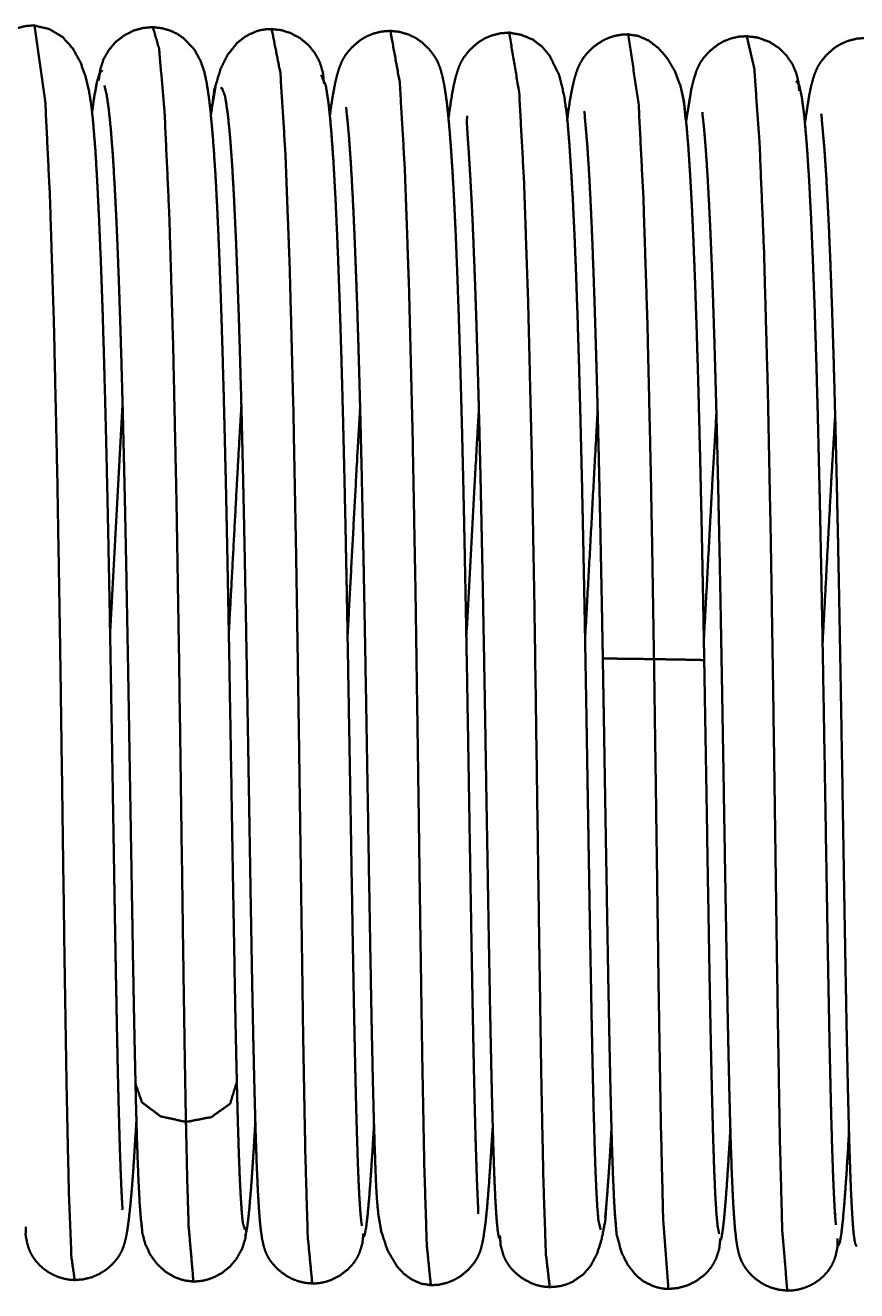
# Paper-space layout 'Layout1' of a CAD drawing. Header units: millimetres. Extents: x 69 to 348, y 30 to 269.
# Drawn here: x 173.04 to 177.94, y 243.81 to 251.27 of the extents above; entities that cross this region are included whole.
import ezdxf

# ---------------------------------------------------------------- set-up
doc = ezdxf.new("R2010")
doc.units = ezdxf.units.MM
doc.layers.add('170', color=7, linetype='Continuous', true_color=0xffffff)

psp = doc.layouts.get("Layout1")

# ---------------------------------------------------------------- linework, layer by layer
at = {"layer": '170', "color": 155, "linetype": 'Continuous', "lineweight": 50}
for p, q in [((174.1618, 250.9052), (174.1353, 250.7444)), ((173.541, 247.6905), (173.6149, 249.0305)), ((177.8164, 244.2554), (177.8125, 244.2683))]:
    psp.add_line(p, q, dxfattribs=at)
for points, knots in [([(173.0992, 251.2682), (173.0424, 251.2638), (172.9894, 251.2506), (172.9473, 251.2324), (172.9086, 251.2081), (172.8604, 251.1644), (172.8264, 251.1219), (172.8125, 251.0987), (172.8039, 251.0802), (172.7946, 251.057), (172.7871, 251.0352), (172.7744, 250.9893), (172.7632, 250.937), (172.7364, 250.7626)], [0, 0, 0.081935, 0.160429, 0.226346, 0.291968, 0.385491, 0.463831, 0.502656, 0.532029, 0.567905, 0.60101, 0.669597, 0.746452, 1, 1]), ([(173.6133, 244.2845), (173.6136, 244.301), (173.61, 244.3679), (173.6068, 244.4336), (173.6035, 244.5153), (173.5993, 244.6319), (173.5952, 244.7674), (173.5913, 244.9121), (173.5875, 245.0714), (173.5842, 245.226), (173.5808, 245.3913), (173.5749, 245.7072), (173.5696, 246.0037), (173.5638, 246.3499), (173.561, 246.5222), (173.5549, 246.8936), (173.5459, 247.4277), (173.5399, 247.765), (173.5328, 248.1414), (173.5251, 248.5109), (173.5165, 248.8842), (173.5072, 249.2399), (173.4978, 249.5595), (173.4874, 249.8571), (173.4766, 250.1171), (173.4653, 250.349), (173.454, 250.5402), (173.44, 250.7117), (173.4304, 250.7965), (173.4172, 250.8797), (173.3964, 250.9678), (173.3662, 251.0515), (173.32, 251.1338), (173.2605, 251.1999), (173.1816, 251.2467), (173.0879, 251.2684)], [0, 0, 0.002307, 0.011675, 0.02087, 0.03231, 0.048621, 0.067587, 0.087824, 0.110107, 0.131741, 0.154855, 0.19904, 0.240523, 0.288942, 0.313034, 0.364986, 0.439697, 0.486873, 0.539524, 0.591202, 0.643421, 0.693185, 0.737902, 0.779552, 0.815946, 0.848416, 0.875197, 0.899265, 0.911202, 0.922971, 0.935636, 0.948074, 0.96128, 0.973715, 0.986545, 1, 1]), ([(173.3326, 243.8712), (173.3133, 244.008), (173.2981, 244.3955), (173.2849, 244.9996), (173.2726, 245.7773), (173.2463, 247.6471), (173.2301, 248.6061), (173.2105, 249.4922), (173.1869, 250.2489), (173.1589, 250.8225), (173.0951, 251.268)], [0, 0, 0.018651, 0.071029, 0.152627, 0.257659, 0.5102, 0.639735, 0.759425, 0.861665, 0.939215, 1, 1]), ([(173.7994, 251.258), (173.7375, 251.2532), (173.6792, 251.2368), (173.6242, 251.2089), (173.5745, 251.1701), (173.5336, 251.1227), (173.5026, 251.068), (173.4831, 251.0087), (173.4744, 250.9439)], [0, 0, 0.123954, 0.245059, 0.368199, 0.494016, 0.61908, 0.744757, 0.869367, 1, 1]), ([(174.2885, 245.038), (174.2871, 245.0931), (174.2856, 245.151), (174.2804, 245.3923), (174.2754, 245.6635), (174.2652, 246.2477), (174.2548, 246.88), (174.2437, 247.5341), (174.2378, 247.8606), (174.2316, 248.1846), (174.225, 248.4997), (174.218, 248.8062), (174.2109, 249.0896), (174.2033, 249.361), (174.1958, 249.6048), (174.1877, 249.8349), (174.1795, 250.0375), (174.1709, 250.2254), (174.1621, 250.3869), (174.1526, 250.5336), (174.143, 250.6566), (174.1327, 250.7646), (174.1222, 250.8516), (174.1105, 250.9289), (174.0969, 250.9938), (174.0733, 251.0614), (174.0375, 251.1253), (173.9783, 251.189), (173.9404, 251.2159), (173.8952, 251.2377), (173.8448, 251.2514), (173.7876, 251.2582)], [0, 0, 0.00861, 0.017663, 0.055377, 0.097756, 0.189058, 0.287868, 0.390081, 0.441117, 0.491744, 0.540984, 0.588888, 0.633196, 0.675613, 0.713724, 0.749701, 0.781382, 0.810775, 0.83605, 0.859023, 0.878293, 0.895253, 0.908938, 0.921156, 0.931513, 0.942708, 0.954147, 0.967743, 0.975003, 0.982836, 0.990999, 1, 1]), ([(173.9882, 244.8035), (173.981, 245.2073), (173.974, 245.6651), (173.948, 247.5194), (173.9321, 248.4826), (173.9129, 249.3807), (173.8898, 250.1563), (173.8624, 250.7543), (173.8301, 251.1301), (173.7933, 251.2582)], [0, 0, 0.062484, 0.133324, 0.420272, 0.569331, 0.708326, 0.828395, 0.921025, 0.979377, 1, 1]), ([(174.4995, 251.2465), (174.4742, 251.246), (174.4516, 251.2441), (174.4235, 251.2391), (174.3996, 251.2319), (174.3388, 251.2028), (174.2902, 251.1644), (174.2347, 251.0952), (174.1928, 251.0121), (174.1553, 250.8879), (174.1367, 250.7436)], [0, 0, 0.036708, 0.069667, 0.111171, 0.147484, 0.24554, 0.335537, 0.464502, 0.59987, 0.788412, 1, 1]), ([(174.802, 250.9257), (174.7954, 250.9901), (174.7778, 251.0493), (174.7486, 251.1044), (174.7093, 251.1527), (174.661, 251.1926), (174.607, 251.2219), (174.5493, 251.24), (174.4878, 251.2467)], [0, 0, 0.130033, 0.254225, 0.379604, 0.504649, 0.63058, 0.754117, 0.875595, 1, 1]), ([(174.4935, 251.2467), (174.5446, 250.988), (174.5746, 250.5112), (174.6001, 249.832), (174.6215, 248.9989), (174.6391, 248.0637), (174.6539, 247.0919), (174.6791, 245.3118), (174.6917, 244.6218), (174.7059, 244.1316), (174.7326, 243.851)], [0, 0, 0.035607, 0.100138, 0.191922, 0.30447, 0.430806, 0.562067, 0.80249, 0.895696, 0.961921, 1, 1]), ([(175.1992, 251.236), (175.1444, 251.2321), (175.0932, 251.2198), (175.0519, 251.2026), (175.0139, 251.1797), (174.9647, 251.1369), (174.9295, 251.0945), (174.9145, 251.0701), (174.905, 251.0503), (174.896, 251.0284), (174.8887, 251.0081), (174.8769, 250.9674), (174.8664, 250.922), (174.8538, 250.8547), (174.8422, 250.7781), (174.8357, 250.7295)], [0, 0, 0.078872, 0.154381, 0.218636, 0.282312, 0.375938, 0.454958, 0.496051, 0.527562, 0.561545, 0.592514, 0.653299, 0.720159, 0.818446, 0.929706, 1, 1]), ([(175.7098, 244.2647), (175.7098, 244.2651), (175.7102, 244.2712), (175.7107, 244.2816), (175.7101, 244.3044), (175.7085, 244.3367), (175.7061, 244.388), (175.7036, 244.4511), (175.7004, 244.542), (175.697, 244.6483), (175.693, 244.7878), (175.6891, 244.9443), (175.6854, 245.1087), (175.6817, 245.2863), (175.6784, 245.4586), (175.672, 245.8114), (175.6654, 246.2025), (175.6587, 246.6101), (175.6529, 246.9629), (175.6447, 247.447), (175.6389, 247.7683), (175.6312, 248.1695), (175.6266, 248.3941), (175.6217, 248.615), (175.616, 248.8567), (175.6099, 249.0909), (175.6028, 249.3406), (175.5954, 249.578), (175.5868, 249.8199), (175.5777, 250.0442), (175.5689, 250.2333), (175.5594, 250.4053), (175.548, 250.5761), (175.5356, 250.7225), (175.525, 250.8193), (175.513, 250.9019), (175.5031, 250.9535), (175.4917, 250.9986), (175.4852, 251.019), (175.4764, 251.0419), (175.4684, 251.06), (175.4557, 251.0826), (175.4227, 251.126), (175.3764, 251.1705), (175.3384, 251.196), (175.297, 251.2153), (175.2444, 251.2302), (175.1878, 251.2362)], [0, 0, 0.000058, 0.000915, 0.002362, 0.005553, 0.010075, 0.017254, 0.026081, 0.038794, 0.053664, 0.073169, 0.095047, 0.118035, 0.14287, 0.166954, 0.216271, 0.270947, 0.327932, 0.37725, 0.444932, 0.489845, 0.545934, 0.577332, 0.608215, 0.642009, 0.674758, 0.709678, 0.742872, 0.776707, 0.808084, 0.834544, 0.858634, 0.882552, 0.903099, 0.916703, 0.928378, 0.935715, 0.942217, 0.945206, 0.948634, 0.951399, 0.955027, 0.962642, 0.971627, 0.97802, 0.984404, 0.992047, 1, 1]), ([(175.1933, 251.2362), (175.2483, 250.9324), (175.2778, 250.429), (175.3028, 249.7282), (175.3237, 248.8798), (175.341, 247.9369), (175.3554, 246.9653), (175.3683, 246.0343), (175.3805, 245.2091), (175.3932, 244.5412), (175.4077, 244.0777), (175.4316, 243.8405)], [0, 0, 0.041693, 0.109794, 0.204506, 0.319123, 0.446495, 0.577731, 0.703494, 0.814945, 0.90518, 0.967799, 1, 1]), ([(175.899, 251.2256), (175.8424, 251.2214), (175.7893, 251.2082), (175.7474, 251.1902), (175.7086, 251.1659), (175.6611, 251.1231), (175.6268, 251.0807), (175.6136, 251.0589), (175.605, 251.0413), (175.5956, 251.019), (175.5886, 250.9994), (175.5759, 250.9553), (175.5645, 250.9044), (175.5499, 250.8217), (175.5363, 250.7247), (175.5358, 250.7205)], [0, 0, 0.081702, 0.16036, 0.225858, 0.291605, 0.383544, 0.461837, 0.498547, 0.526614, 0.561529, 0.591349, 0.6573, 0.732282, 0.852999, 0.99389, 1, 1]), ([(176.4326, 244.1675), (176.4194, 244.2209), (176.4127, 244.2995), (176.4064, 244.4127), (176.4009, 244.5452), (176.3957, 244.7037), (176.3912, 244.8671), (176.3868, 245.0486), (176.3829, 245.2241), (176.3792, 245.412), (176.3726, 245.7674), (176.3669, 246.0951), (176.3639, 246.278), (176.3585, 246.602), (176.3542, 246.8648), (176.3483, 247.2176), (176.3395, 247.7207), (176.3344, 247.9941), (176.3281, 248.3084), (176.3214, 248.6159), (176.3136, 248.9409), (176.3053, 249.2513), (176.2967, 249.5351), (176.2875, 249.8006), (176.2781, 250.0358), (176.2678, 250.2511), (176.2569, 250.4364), (176.2457, 250.5982), (176.2345, 250.7302), (176.2177, 250.8523), (176.1886, 250.9732), (176.1322, 251.0887), (176.0881, 251.1413), (176.033, 251.1839), (175.9658, 251.2121), (175.8874, 251.2258)], [0, 0, 0.007595, 0.018497, 0.034176, 0.052503, 0.074418, 0.097012, 0.122111, 0.146371, 0.172357, 0.221479, 0.266783, 0.292067, 0.336859, 0.373189, 0.421959, 0.491516, 0.529308, 0.572768, 0.615284, 0.660217, 0.70313, 0.742379, 0.779096, 0.811639, 0.841424, 0.867091, 0.889508, 0.907811, 0.924852, 0.94204, 0.959801, 0.969295, 0.978918, 0.988997, 1, 1]), ([(175.8932, 251.2258), (175.952, 250.8734), (175.9809, 250.344), (176.0054, 249.6222), (176.0259, 248.7594), (176.0427, 247.8098), (176.0696, 245.9174), (176.0818, 245.1088), (176.0947, 244.4635), (176.1095, 244.0273), (176.1323, 243.8297)], [0, 0, 0.048253, 0.11985, 0.217383, 0.333946, 0.462216, 0.717814, 0.827023, 0.914192, 0.973134, 1, 1]), ([(176.5989, 251.2154), (176.5538, 251.2131), (176.511, 251.2049), (176.4744, 251.1924), (176.44, 251.1757), (176.3902, 251.1413), (176.3503, 251.1019), (176.3283, 251.0725), (176.3127, 251.0465), (176.3, 251.0207), (176.2925, 251.0006), (176.283, 250.9704), (176.2737, 250.9374), (176.2568, 250.8585), (176.2427, 250.7674), (176.2347, 250.7061)], [0, 0, 0.06442, 0.126773, 0.181992, 0.236581, 0.323057, 0.403103, 0.455552, 0.498916, 0.539955, 0.570586, 0.615762, 0.664798, 0.780113, 0.911649, 1, 1]), ([(176.9333, 250.7154), (176.923, 250.8194), (176.902, 250.9132), (176.8689, 250.9994), (176.8257, 251.0731), (176.7733, 251.1338), (176.7153, 251.1781), (176.6532, 251.2055), (176.5874, 251.2156)], [0, 0, 0.157068, 0.301381, 0.439915, 0.568178, 0.688584, 0.798246, 0.900102, 1, 1]), ([(176.5944, 251.2153), (176.6556, 250.811), (176.684, 250.2559), (176.708, 249.5139), (176.7279, 248.6377), (176.7378, 248.0917), (176.7467, 247.5318)], [0, 0, 0.110842, 0.261467, 0.462702, 0.700231, 0.84823, 1, 1]), ([(177.2993, 251.2047), (177.2486, 251.2015), (177.2008, 251.191), (177.1615, 251.1759), (177.1249, 251.1556), (177.0755, 251.1166), (177.0383, 251.0755), (177.0215, 251.0507), (177.0103, 251.03), (177.002, 251.0123), (176.9962, 250.9974), (176.981, 250.9498), (176.9675, 250.895), (176.936, 250.7015)], [0, 0, 0.073277, 0.143819, 0.204581, 0.264899, 0.355642, 0.435522, 0.47875, 0.512715, 0.54082, 0.563941, 0.635945, 0.717373, 1, 1]), ([(177.6022, 250.8829), (177.5977, 250.9354), (177.5856, 250.9852), (177.5625, 251.0391), (177.5298, 251.088), (177.4826, 251.1348), (177.4275, 251.1704), (177.3608, 251.1952), (177.2874, 251.2049)], [0, 0, 0.105587, 0.208459, 0.326076, 0.444022, 0.577332, 0.7088, 0.851647, 1, 1]), ([(177.5321, 243.8087), (177.5023, 244.1737), (177.4885, 244.7095), (177.4761, 245.4364), (177.4505, 247.2538), (177.4353, 248.2237), (177.4169, 249.1434), (177.3947, 249.9477), (177.3682, 250.5872), (177.3373, 251.0166), (177.2934, 251.2049)], [0, 0, 0.04946, 0.121833, 0.220003, 0.465458, 0.596451, 0.720663, 0.82932, 0.915761, 0.973893, 1, 1]), ([(177.9988, 251.194), (177.942, 251.1896), (177.8891, 251.1764), (177.8469, 251.1581), (177.8083, 251.1339), (177.7599, 251.0899), (177.7259, 251.0473), (177.7118, 251.0237), (177.7031, 251.0048), (177.6939, 250.9814), (177.6862, 250.9591), (177.6734, 250.9127), (177.6622, 250.8604), (177.6359, 250.6914)], [0, 0, 0.08231, 0.16101, 0.227328, 0.29314, 0.387587, 0.466254, 0.505977, 0.535875, 0.57227, 0.606347, 0.675774, 0.753048, 1, 1]), ([(173.4948, 251.0018), (173.4798, 250.9865), (173.4637, 250.9337), (173.4472, 250.8431), (173.4357, 250.7601)], [0, 0, 0.084976, 0.303579, 0.668287, 1, 1]), ([(175.0248, 244.1916), (175.02, 244.2299), (175.0154, 244.2832), (175.0107, 244.3557), (175.0062, 244.4448), (175.0016, 244.5565), (174.9973, 244.6852), (174.9929, 244.8378), (174.9886, 245.0069), (174.9842, 245.2006), (174.9799, 245.4099), (174.9755, 245.6438), (174.971, 245.8918), (174.9617, 246.4472), (174.9514, 247.0654), (174.9399, 247.7273), (174.9335, 248.0702), (174.9266, 248.4081), (174.919, 248.7488), (174.9109, 249.0763), (174.9018, 249.398), (174.8922, 249.6978), (174.8814, 249.9826), (174.87, 250.2378), (174.8574, 250.4667), (174.8439, 250.6564), (174.8292, 250.8069), (174.8135, 250.91), (174.7851, 250.9755)], [0, 0, 0.005673, 0.013544, 0.024241, 0.037378, 0.053819, 0.072772, 0.095241, 0.120133, 0.148653, 0.17946, 0.213883, 0.250391, 0.332144, 0.423132, 0.520558, 0.571025, 0.620757, 0.67092, 0.719133, 0.766483, 0.81063, 0.852573, 0.890165, 0.923909, 0.951893, 0.974145, 0.989501, 1, 1]), ([(173.5079, 250.9141), (173.5211, 250.8582), (173.5338, 250.7707), (173.5455, 250.6566), (173.5566, 250.5136), (173.5668, 250.3495), (173.5765, 250.1612), (173.5853, 249.9593), (173.5936, 249.739), (173.6012, 249.5121), (173.6084, 249.2715), (173.615, 249.0303), (173.6212, 248.7794), (173.6269, 248.5326), (173.6323, 248.2797), (173.6372, 248.0346), (173.6461, 247.5501), (173.654, 247.0902), (173.6642, 246.4722), (173.676, 245.7742), (173.6815, 245.4787), (173.6863, 245.2436), (173.6911, 245.0261)], [0, 0, 0.009746, 0.024758, 0.04421, 0.068547, 0.09645, 0.12844, 0.162736, 0.200148, 0.238671, 0.279508, 0.320447, 0.363033, 0.404925, 0.447837, 0.489436, 0.571659, 0.649707, 0.754591, 0.873042, 0.923196, 0.963097, 1, 1]), ([(174.1941, 250.8998), (174.2025, 250.8952), (174.2186, 250.8494), (174.234, 250.754), (174.2475, 250.6212), (174.2603, 250.4479), (174.2714, 250.2541), (174.2819, 250.031), (174.291, 249.8032), (174.2996, 249.5552), (174.307, 249.3144), (174.3141, 249.0601), (174.32, 248.8218), (174.3257, 248.5754), (174.3305, 248.3515), (174.3351, 248.1237), (174.3401, 247.8623), (174.3486, 247.389), (174.3548, 247.0249), (174.3602, 246.7001), (174.363, 246.5311), (174.3701, 246.1008), (174.3793, 245.588), (174.385, 245.3013), (174.3909, 245.0385), (174.3979, 244.7737), (174.4055, 244.546), (174.4127, 244.3878), (174.4208, 244.2578), (174.4277, 244.1806), (174.437, 244.1153), (174.4449, 244.0786), (174.4552, 244.0439), (174.4591, 244.0337), (174.4658, 244.0193), (174.4703, 244.0106), (174.476, 244.0006), (174.485, 243.9864), (174.4958, 243.9716), (174.533, 243.9317), (174.5791, 243.897), (174.613, 243.8787), (174.6491, 243.8648), (174.6926, 243.8547), (174.7383, 243.8509)], [0, 0, 0.00132, 0.008036, 0.021383, 0.039837, 0.063855, 0.090693, 0.121563, 0.153069, 0.187374, 0.22066, 0.255824, 0.288776, 0.322838, 0.353792, 0.385283, 0.421423, 0.486859, 0.53719, 0.58208, 0.605442, 0.664931, 0.73582, 0.775454, 0.811785, 0.848396, 0.879884, 0.901777, 0.919774, 0.930488, 0.939612, 0.9448, 0.949806, 0.951307, 0.953503, 0.954857, 0.956452, 0.958774, 0.961314, 0.968848, 0.976828, 0.982147, 0.987494, 0.993662, 1, 1]), ([(177.0426, 247.5262), (177.04, 247.6799), (177.034, 248.0028), (177.0275, 248.322), (177.0207, 248.6335), (177.0134, 248.9345), (177.0057, 249.2232), (176.9975, 249.4965), (176.9888, 249.7527), (176.9796, 249.9893), (176.9699, 250.2037), (176.9596, 250.3939), (176.9487, 250.5571), (176.9373, 250.6918), (176.9254, 250.7971), (176.9128, 250.8727)], [0, 0, 0.045871, 0.142274, 0.237562, 0.330559, 0.420419, 0.506619, 0.588235, 0.664756, 0.735401, 0.799481, 0.856317, 0.905139, 0.945502, 0.977125, 1, 1]), ([(177.8186, 244.1975), (177.814, 244.2539), (177.8096, 244.3251), (177.8052, 244.4163), (177.8009, 244.5236), (177.7965, 244.6535), (177.7923, 244.7996), (177.788, 244.9696), (177.7838, 245.1548), (177.7795, 245.3642), (177.7753, 245.5878), (177.7708, 245.8351), (177.7617, 246.3774), (177.7517, 246.9815), (177.7404, 247.6302), (177.7343, 247.9612), (177.7275, 248.3007), (177.7202, 248.6324), (177.7122, 248.9639), (177.7036, 249.2793), (177.694, 249.5857), (177.6838, 249.8678), (177.6725, 250.1318), (177.6605, 250.3638), (177.6472, 250.5665), (177.6331, 250.7279), (177.6176, 250.8474), (177.6013, 250.9186), (177.5837, 250.9416)], [0, 0, 0.008377, 0.018937, 0.032445, 0.048339, 0.067581, 0.08922, 0.114376, 0.141802, 0.1728, 0.205906, 0.242514, 0.322792, 0.412206, 0.50824, 0.557242, 0.607493, 0.656596, 0.70568, 0.752375, 0.79775, 0.839529, 0.878633, 0.913021, 0.943095, 0.967065, 0.984908, 0.995717, 1, 1]), ([(174.9333, 250.7855), (174.9328, 250.7804), (174.9359, 250.747), (174.9423, 250.6874), (174.9471, 250.6343), (174.952, 250.5714), (174.958, 250.4854), (174.9641, 250.3871), (174.971, 250.2602), (174.9778, 250.1193), (174.985, 249.9502), (174.992, 249.7671), (174.9984, 249.5826), (175.0045, 249.3877), (175.0099, 249.1997), (175.0151, 249.0041), (175.0237, 248.6473), (175.0318, 248.275), (175.0378, 247.9677), (175.0481, 247.4029), (175.0572, 246.8641), (175.0671, 246.2639), (175.078, 245.6344), (175.0837, 245.3341), (175.0892, 245.0746), (175.0951, 244.8387), (175.101, 244.6469), (175.107, 244.4799), (175.1101, 244.41), (175.1143, 244.3407), (175.1232, 244.2504), (175.1395, 244.1585), (175.176, 244.0476), (175.2313, 243.9532), (175.273, 243.9082), (175.32, 243.8737), (175.3764, 243.8498), (175.4379, 243.8404)], [0, 0, 0.000717, 0.005451, 0.013884, 0.021389, 0.030279, 0.042419, 0.056283, 0.074187, 0.094049, 0.117874, 0.143676, 0.169669, 0.19713, 0.223616, 0.251176, 0.301422, 0.353856, 0.397143, 0.476684, 0.55257, 0.637087, 0.72575, 0.768041, 0.804587, 0.83782, 0.864832, 0.888374, 0.898218, 0.908002, 0.920781, 0.933917, 0.95035, 0.965756, 0.9744, 0.982609, 0.991239, 1, 1]), ([(175.6466, 250.7345), (175.6432, 250.7029), (175.6475, 250.63), (175.655, 250.5206), (175.6603, 250.4381), (175.6657, 250.3443), (175.6719, 250.2277), (175.6781, 250.0996), (175.6895, 249.8226), (175.7002, 249.5124), (175.7092, 249.21), (175.7177, 248.8877), (175.7247, 248.5889), (175.7313, 248.2801), (175.7368, 248.0058), (175.742, 247.7282), (175.7504, 247.2556), (175.758, 246.7966), (175.7681, 246.1876), (175.774, 245.8398), (175.7806, 245.4773), (175.7843, 245.2905), (175.788, 245.1146), (175.7922, 244.9351), (175.7965, 244.7706), (175.8013, 244.6101), (175.8063, 244.47), (175.812, 244.3434), (175.818, 244.2438), (175.8248, 244.1679), (175.832, 244.1241), (175.8391, 244.1119)], [0, 0, 0.004794, 0.015812, 0.032363, 0.04484, 0.05901, 0.076622, 0.095969, 0.137792, 0.184618, 0.230258, 0.278909, 0.323986, 0.370593, 0.411979, 0.453864, 0.525178, 0.594435, 0.686317, 0.738792, 0.793495, 0.821688, 0.848232, 0.875316, 0.900135, 0.924361, 0.945508, 0.964624, 0.979685, 0.991185, 0.997871, 1, 1]), ([(176.3355, 250.7604), (176.3363, 250.758), (176.3386, 250.7422), (176.3398, 250.7194), (176.3447, 250.662), (176.3522, 250.5792), (176.3621, 250.4354), (176.3716, 250.2568), (176.3773, 250.134), (176.383, 250.0002), (176.3892, 249.8401), (176.3952, 249.6685), (176.4016, 249.4679), (176.4078, 249.2558), (176.4143, 249.0132), (176.4205, 248.7596), (176.4269, 248.4749), (176.433, 248.1824), (176.4393, 247.8618), (176.4452, 247.5351)], [0, 0, 0.000786, 0.005721, 0.012799, 0.030636, 0.056415, 0.101047, 0.156473, 0.19456, 0.236038, 0.285686, 0.338877, 0.401046, 0.466804, 0.541968, 0.620555, 0.708791, 0.79942, 0.898776, 1, 1]), ([(177.0322, 250.7572), (177.0319, 250.7506), (177.0334, 250.7358), (177.0361, 250.7139), (177.0401, 250.6763), (177.0445, 250.6289), (177.0503, 250.558), (177.0563, 250.474), (177.0636, 250.3587), (177.0707, 250.2275), (177.0789, 250.0571), (177.0867, 249.8686), (177.0945, 249.6581), (177.102, 249.4316), (177.1084, 249.2128), (177.1146, 248.9832), (177.1199, 248.7676), (177.125, 248.5455), (177.1294, 248.3427), (177.1336, 248.1366), (177.1406, 247.7687), (177.1459, 247.4752), (177.1539, 247.0125), (177.1601, 246.6368), (177.1675, 246.1919), (177.1749, 245.7642), (177.1784, 245.5768), (177.1822, 245.3773), (177.1862, 245.1882), (177.1906, 244.9933), (177.1952, 244.8134), (177.2, 244.6519), (177.2051, 244.507), (177.2112, 244.3663), (177.2183, 244.2474), (177.2245, 244.17), (177.2318, 244.1048), (177.238, 244.0653), (177.2463, 244.0286), (177.2516, 244.0113), (177.2583, 243.993), (177.261, 243.9866), (177.2648, 243.9785), (177.2701, 243.9682), (177.2772, 243.9559), (177.2895, 243.9373), (177.3046, 243.9182), (177.3275, 243.894), (177.3538, 243.8719), (177.3908, 243.8477), (177.4312, 243.8287), (177.4827, 243.8143), (177.5379, 243.8087)], [0, 0, 0.000924, 0.003008, 0.006105, 0.011409, 0.018095, 0.028079, 0.039892, 0.056111, 0.074553, 0.098486, 0.124963, 0.154534, 0.186336, 0.217058, 0.249292, 0.279555, 0.31073, 0.3392, 0.36813, 0.419769, 0.46096, 0.525902, 0.578636, 0.641082, 0.70111, 0.727414, 0.755424, 0.781959, 0.809321, 0.834581, 0.857256, 0.877603, 0.897359, 0.914086, 0.924979, 0.934189, 0.939799, 0.945083, 0.947619, 0.950355, 0.951321, 0.952588, 0.95421, 0.956204, 0.959332, 0.962747, 0.967421, 0.972247, 0.978446, 0.98471, 0.992217, 1, 1]), ([(177.7327, 250.744), (177.733, 250.7424), (177.735, 250.7263), (177.7368, 250.6989), (177.7427, 250.6337), (177.7509, 250.5413), (177.7615, 250.3859), (177.7717, 250.1956), (177.7778, 250.068), (177.7838, 249.93), (177.7898, 249.7753), (177.7957, 249.6107), (177.806, 249.2834), (177.8156, 248.9293), (177.8235, 248.596), (177.831, 248.2496), (177.8371, 247.9392), (177.8478, 247.3552), (177.8562, 246.8545), (177.8649, 246.3282), (177.8697, 246.0409), (177.8756, 245.6985), (177.8824, 245.3378), (177.8862, 245.151), (177.8901, 244.9761), (177.8946, 244.7977), (177.8991, 244.6364), (177.9043, 244.481), (177.9098, 244.3494), (177.9161, 244.2349), (177.9227, 244.1508), (177.9304, 244.0937), (177.9386, 244.0723), (177.9396, 244.0721)], [0, 0, 0.000242, 0.00267, 0.006783, 0.016582, 0.030471, 0.053797, 0.082329, 0.101463, 0.122139, 0.145329, 0.169991, 0.219017, 0.272061, 0.321984, 0.373857, 0.420348, 0.507796, 0.582786, 0.661597, 0.704625, 0.755906, 0.809919, 0.837901, 0.864095, 0.890808, 0.914972, 0.938257, 0.957977, 0.975143, 0.987783, 0.996402, 0.999837, 1, 1]), ([(174.3151, 249.0239), (174.2945, 248.677), (174.2409, 247.6808)], [0, 0, 0.258291, 1, 1]), ([(175.015, 249.0147), (174.9997, 248.7574), (174.9409, 247.6713)], [0, 0, 0.191554, 1, 1]), ([(175.7147, 249.0014), (175.7048, 248.8366), (175.6407, 247.6606)], [0, 0, 0.122951, 1, 1]), ([(176.4148, 248.9942), (176.41, 248.9144), (176.3406, 247.6487)], [0, 0, 0.059347, 1, 1]), ([(177.0405, 247.6402), (177.085, 248.4733), (177.1149, 248.9854)], [0, 0, 0.619212, 1, 1]), ([(177.7402, 247.6248), (177.7901, 248.5555), (177.8146, 248.9721)], [0, 0, 0.690765, 1, 1]), ([(176.445, 247.535), (176.4478, 247.3817), (176.4534, 247.0592), (176.4638, 246.4286), (176.4738, 245.8382), (176.4787, 245.5642), (176.4836, 245.3071), (176.4886, 245.0695), (176.4938, 244.8538), (176.4991, 244.6622), (176.5047, 244.4974), (176.5106, 244.3608), (176.5169, 244.2536), (176.5234, 244.1758)], [0, 0, 0.045614, 0.141602, 0.329275, 0.505002, 0.586552, 0.663077, 0.733803, 0.798023, 0.855062, 0.904148, 0.944821, 0.976783, 1, 1]), ([(176.7467, 247.5318), (176.7467, 247.5318), (176.5969, 247.5339), (176.4855, 247.5351), (176.4452, 247.5351)], [0, 0, 0.000137, 0.496689, 0.866141, 1, 1]), ([(177.0425, 247.5261), (177.0051, 247.5273), (176.8957, 247.5294), (176.7467, 247.5318)], [0, 0, 0.126542, 0.496329, 1, 1]), ([(176.8322, 243.8189), (176.8006, 244.237), (176.7871, 244.7982), (176.7747, 245.5452), (176.7549, 246.9716), (176.7467, 247.5318)], [0, 0, 0.112862, 0.264001, 0.465139, 0.849168, 1, 1]), ([(177.1309, 244.1446), (177.1224, 244.1835), (177.1144, 244.2663), (177.1073, 244.3854), (177.1007, 244.5435), (177.0947, 244.7281), (177.089, 244.9436), (177.0837, 245.1729), (177.0786, 245.4244), (177.0739, 245.6791), (177.0647, 246.214), (177.0558, 246.7525), (177.0471, 247.2722), (177.0426, 247.5262)], [0, 0, 0.011769, 0.036353, 0.071619, 0.118379, 0.17297, 0.23668, 0.304467, 0.378805, 0.454064, 0.612165, 0.771322, 0.924926, 1, 1]), ([(173.691, 245.0353), (173.6934, 244.9267), (173.6987, 244.7281), (173.7043, 244.5631), (173.7101, 244.4234), (173.7163, 244.311), (173.7228, 244.2293), (173.7297, 244.178)], [0, 0, 0.126583, 0.358005, 0.550302, 0.713113, 0.844244, 0.939751, 1, 1]), ([(173.9882, 244.8035), (173.9882, 244.8035), (173.839, 244.8365), (173.7292, 244.9191), (173.691, 245.0287)], [0, 0, 0.000102, 0.376011, 0.714291, 1, 1]), ([(174.2879, 245.0375), (174.2487, 244.9113), (174.1378, 244.832), (173.9882, 244.8035)], [0, 0, 0.314066, 0.638143, 1, 1]), ([(174.3359, 244.1674), (174.3238, 244.2083), (174.3171, 244.2724), (174.3108, 244.3667), (174.3048, 244.4909), (174.2991, 244.6432), (174.2936, 244.8221), (174.2884, 245.0276)], [0, 0, 0.049401, 0.124182, 0.23368, 0.377783, 0.554394, 0.761781, 1, 1]), ([(173.3268, 243.8714), (173.3821, 243.8754), (173.434, 243.8882), (173.4749, 243.9059), (173.5126, 243.929), (173.5396, 243.9504), (173.5632, 243.9738), (173.5789, 243.9927), (173.5918, 244.0108), (173.5992, 244.0229), (173.6049, 244.0331), (173.6122, 244.048), (173.6164, 244.0585), (173.6208, 244.0706), (173.6249, 244.0832), (173.6345, 244.1201), (173.6417, 244.1593), (173.6508, 244.2237), (173.6594, 244.3001), (173.6699, 244.4164), (173.6801, 244.5536), (173.6966, 244.8152)], [0, 0, 0.049142, 0.096515, 0.136073, 0.175189, 0.205682, 0.235225, 0.256932, 0.27661, 0.289191, 0.299595, 0.314282, 0.324268, 0.335728, 0.347457, 0.381198, 0.416521, 0.474199, 0.542305, 0.645788, 0.767671, 1, 1]), ([(173.9882, 244.8035), (173.9959, 244.4602), (174.0042, 244.189), (174.0324, 243.8617)], [0, 0, 0.364082, 0.651706, 1, 1]), ([(174.3369, 244.1312), (174.3428, 244.1482), (174.349, 244.1812), (174.355, 244.2266), (174.3613, 244.2863), (174.3732, 244.4298), (174.386, 244.6169), (174.3972, 244.8033)], [0, 0, 0.026599, 0.076274, 0.144084, 0.232898, 0.445995, 0.723652, 1, 1]), ([(175.0338, 244.1234), (175.0404, 244.133), (175.0491, 244.1742), (175.0583, 244.2482), (175.0674, 244.3462), (175.0769, 244.4719), (175.0863, 244.6121), (175.096, 244.7735), (175.0968, 244.7867)], [0, 0, 0.017426, 0.080451, 0.192041, 0.339249, 0.527949, 0.738127, 0.980171, 1, 1]), ([(175.4267, 243.8405), (175.4795, 243.8441), (175.5295, 243.8559), (175.5695, 243.8724), (175.6068, 243.8942), (175.6531, 243.9325), (175.6893, 243.9762), (175.6981, 243.9901), (175.705, 244.0024), (175.7094, 244.0111), (175.7127, 244.018), (175.7211, 244.0384), (175.7262, 244.0542), (175.7357, 244.0919), (175.7436, 244.1338), (175.7536, 244.2072), (175.7626, 244.2957), (175.7744, 244.4395), (175.7862, 244.613), (175.7961, 244.7737)], [0, 0, 0.047349, 0.093273, 0.132002, 0.170652, 0.224428, 0.275116, 0.289849, 0.302468, 0.311208, 0.318058, 0.337774, 0.35262, 0.387361, 0.425562, 0.49183, 0.571397, 0.700386, 0.855991, 1, 1]), ([(176.459, 244.2394), (176.4655, 244.3084), (176.4723, 244.3922), (176.4798, 244.4966), (176.4877, 244.617), (176.4963, 244.7604)], [0, 0, 0.132663, 0.293674, 0.494117, 0.724959, 1, 1]), ([(177.1343, 244.0959), (177.1437, 244.1165), (177.1509, 244.1575), (177.1584, 244.2207), (177.1666, 244.3089), (177.1751, 244.4199), (177.1844, 244.5563), (177.194, 244.7139), (177.1967, 244.7602)], [0, 0, 0.033829, 0.096071, 0.191313, 0.32378, 0.490112, 0.694557, 0.930716, 1, 1]), ([(177.8326, 244.0733), (177.8333, 244.0734), (177.8421, 244.0931), (177.8515, 244.1489), (177.8607, 244.2326), (177.8704, 244.347), (177.8798, 244.4785), (177.8897, 244.6335), (177.896, 244.7402)], [0, 0, 0.001048, 0.033232, 0.117361, 0.242758, 0.413584, 0.609799, 0.840926, 1, 1]), ([(176.1264, 243.8298), (176.1649, 243.8318), (176.1991, 243.8368), (176.2353, 243.8473), (176.266, 243.8611), (176.3295, 243.9046), (176.3726, 243.9543), (176.412, 244.0286), (176.4375, 244.1092), (176.4593, 244.2202), (176.4679, 244.3412)], [0, 0, 0.055867, 0.105953, 0.160553, 0.209185, 0.320876, 0.416151, 0.538007, 0.660453, 0.824332, 1, 1]), ([(176.5169, 244.2612), (176.5263, 244.1412), (176.5552, 244.0354), (176.5907, 243.9629), (176.6399, 243.9003), (176.6839, 243.8643), (176.7414, 243.8358), (176.7646, 243.8284), (176.7912, 243.8226), (176.8027, 243.821), (176.815, 243.8197), (176.8261, 243.8191), (176.8379, 243.8189)], [0, 0, 0.197353, 0.377193, 0.509586, 0.640126, 0.733389, 0.838662, 0.878559, 0.923202, 0.942212, 0.962515, 0.980711, 1, 1]), ([(173.0446, 244.1855), (173.0434, 244.1366), (173.0542, 244.0817), (173.0623, 244.0567), (173.0733, 244.0308), (173.0869, 244.0068), (173.1043, 243.9828), (173.1242, 243.9607), (173.1474, 243.9398), (173.1734, 243.9209), (173.2019, 243.9044), (173.2337, 243.8904), (173.2664, 243.8801), (173.3023, 243.8733), (173.3383, 243.8712)], [0, 0, 0.101044, 0.21657, 0.270821, 0.328966, 0.385893, 0.447084, 0.508466, 0.572991, 0.639515, 0.707458, 0.779218, 0.849979, 0.925415, 1, 1]), ([(173.7242, 244.2248), (173.731, 244.1511), (173.7485, 244.0839), (173.7777, 244.0215), (173.817, 243.9673), (173.8653, 243.9225), (173.9191, 243.8896), (173.9768, 243.8692), (174.0382, 243.8616)], [0, 0, 0.139309, 0.270069, 0.399793, 0.525653, 0.649638, 0.76844, 0.88358, 1, 1]), ([(174.027, 243.8618), (174.0881, 243.867), (174.1457, 243.8839), (174.1999, 243.9124), (174.2489, 243.9521), (174.2891, 244.0005), (174.3195, 244.0565), (174.3383, 244.1171), (174.3465, 244.1834)], [0, 0, 0.12193, 0.241396, 0.363376, 0.488688, 0.613966, 0.740719, 0.866935, 1, 1]), ([(174.7267, 243.8511), (174.7563, 243.8517), (174.7855, 243.8553), (174.8144, 243.8619), (174.8426, 243.8714), (174.8957, 243.8982), (174.9428, 243.9345), (174.9634, 243.9558), (174.9817, 243.9791), (174.9974, 244.0042), (175.0104, 244.0307), (175.0279, 244.0867), (175.0342, 244.1467)], [0, 0, 0.062409, 0.124311, 0.186672, 0.249335, 0.37468, 0.499932, 0.562349, 0.624708, 0.687062, 0.74922, 0.87286, 1, 1]), ([(175.8386, 244.1339), (175.8432, 244.0738), (175.8592, 244.0174), (175.8714, 243.9906), (175.8864, 243.965), (175.904, 243.9413), (175.924, 243.9194), (175.9702, 243.8818), (176.0226, 243.8534), (176.0505, 243.8431), (176.0792, 243.8356), (176.1083, 243.8312), (176.138, 243.8297)], [0, 0, 0.126888, 0.250334, 0.312446, 0.374774, 0.437125, 0.499534, 0.624844, 0.750314, 0.812996, 0.875468, 0.937464, 1, 1]), ([(176.8266, 243.819), (176.8868, 243.8238), (176.9434, 243.8394), (176.9968, 243.8661), (177.0446, 243.9026), (177.0654, 243.9239), (177.084, 243.9473), (177.0999, 243.9724), (177.1131, 243.999), (177.1311, 244.0552), (177.1379, 244.1155)], [0, 0, 0.126448, 0.249258, 0.374275, 0.50017, 0.562627, 0.625059, 0.687379, 0.749578, 0.873004, 1, 1]), ([(177.5265, 243.8088), (177.5625, 243.8099), (177.5986, 243.8156), (177.6316, 243.825), (177.6637, 243.838), (177.6928, 243.8537), (177.7192, 243.8717), (177.7431, 243.892), (177.7635, 243.9134), (177.7816, 243.9371), (177.7957, 243.9606), (177.8076, 243.9864), (177.8162, 244.0113), (177.8286, 244.0669), (177.8286, 244.1168)], [0, 0, 0.074202, 0.149301, 0.219818, 0.29113, 0.358966, 0.424845, 0.489343, 0.550071, 0.611263, 0.66772, 0.726033, 0.780259, 0.897479, 1, 1])]:
    psp.add_open_spline(points, degree=1, knots=knots, dxfattribs=at)

doc.saveas('drawing.dxf')
